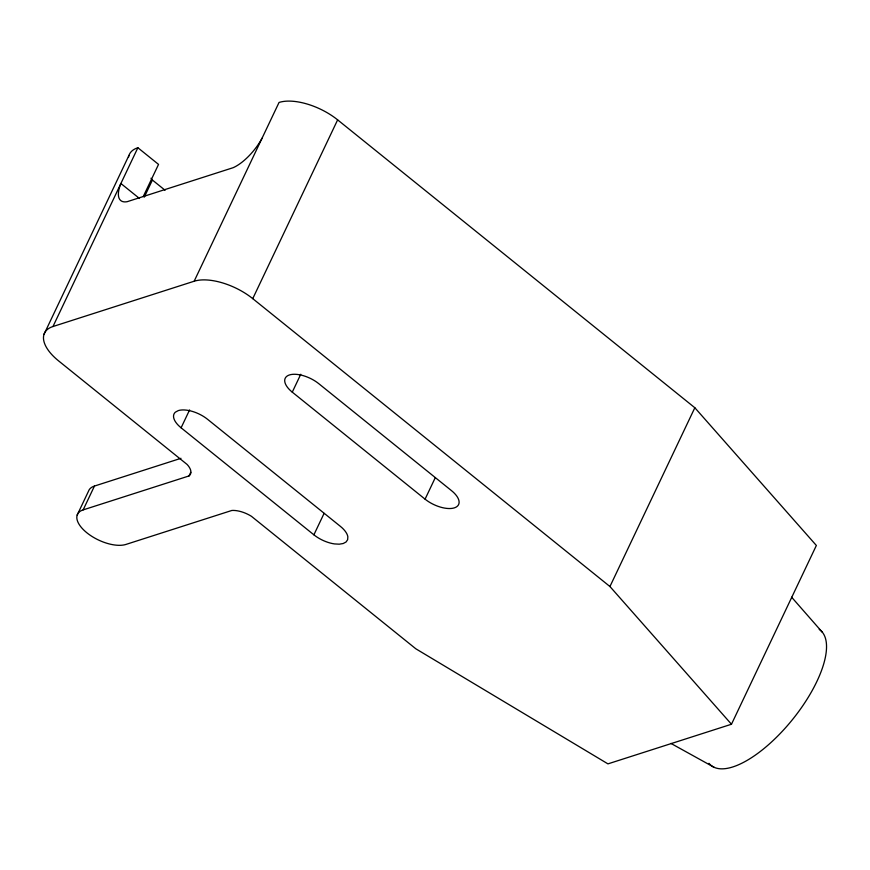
<?xml version="1.0" encoding="UTF-8"?>
<svg xmlns="http://www.w3.org/2000/svg" width="870" height="870" viewBox="0 0 870 870"><rect width="100%" height="100%" fill="white"/><g stroke="black" fill="none" stroke-linecap="round" stroke-linejoin="round"><path stroke-width="1.3" d="M44.044 334.243L128.934 155.458M52.972 326.522L194.151 281.238L279.042 102.453A44.957 21.315 25.4 0 1 337.636 119.864L694.836 407.747L816.364 545.468L731.474 724.242L607.945 763.871L415.827 648.792L251.386 516.269A20.227 9.592 25.4 0 0 231.855 510.462L125.976 544.424A29.971 14.214 25.4 0 1 86.913 532.821A29.971 14.214 25.4 0 1 83.139 509.896L189.018 475.944A20.227 9.592 25.4 0 0 187.137 464.482L58.627 360.909A44.957 21.315 25.4 0 1 52.972 326.522L137.873 147.737L158.536 164.397L143.245 196.576M144.29 197.12L152.402 180.036L150.999 178.23M77.191 515.04L88.501 491.202A29.971 14.214 25.4 0 1 94.46 486.058L180.971 458.316M83.139 509.896L94.46 486.058M181.101 427.801A22.479 10.658 25.4 0 1 175.403 412.152L178.274 410.607A22.479 10.658 25.4 0 1 207.571 419.307L340.366 526.339A22.479 10.658 25.4 0 1 347.848 536.736L347.652 539.672L346.075 541.988L343.193 543.522L339.224 544.185L334.417 543.913A22.479 10.658 25.4 0 1 313.896 534.822L181.101 427.801L189.595 409.922M731.474 724.242L609.946 586.532L252.746 298.638L337.636 119.864M189.018 475.944L190.726 472.366M292.276 392.142A22.479 10.658 25.4 0 1 289.449 374.948A22.479 10.658 25.4 0 1 318.746 383.648L451.541 490.68A22.479 10.658 25.4 0 1 454.368 507.862A22.479 10.658 25.4 0 1 425.071 499.162L292.276 392.142L300.77 374.263M313.896 534.822L324.086 513.376M425.071 499.162L435.261 477.717M609.946 586.532L694.836 407.747M670.955 743.426L714.118 767.318M152.402 180.036L165.072 190.247M139.483 198.49L120.886 183.494A33.712 13.387 -51.1 0 0 127.216 201.677L233.095 167.714A33.712 13.387 -51.1 0 0 262.066 138.21M791.635 597.201L822.411 632.327M194.151 281.238A44.957 21.315 25.4 0 1 252.746 298.638M128.499 157.296A44.957 21.315 25.4 0 1 137.873 147.737M819.214 629.391A86.913 34.506 -51.1 0 1 791.156 721.208A86.913 34.506 -51.1 0 1 708.996 763.316"/></g></svg>
